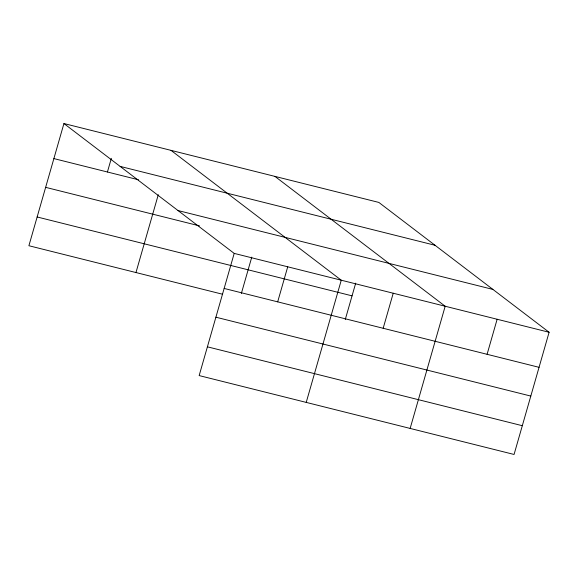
<?xml version="1.0" encoding="UTF-8"?>
<svg xmlns="http://www.w3.org/2000/svg" width="578" height="578" viewBox="0 0 578 578"><rect width="100%" height="100%" fill="white"/><g stroke="black" fill="none" stroke-linecap="round" stroke-linejoin="round"><path stroke-width="0.87" d="M63.934 123.54L234.198 253.395L199.157 375.577L514.066 454.46L549.1 332.271L378.843 202.423L63.934 123.54L28.9 245.729L222.566 294.238M107.421 171.998L111.344 158.321M135.967 272.549L158.285 194.714M241.344 293.501L251.77 257.123M277.678 301.853L287.728 266.805M306.224 402.396L341.266 280.214L171.001 150.359M345.261 319.533L355.694 283.155M383.171 328.275L393.221 293.227M410.149 428.428L445.183 306.246L274.926 176.391M487.088 354.307L497.138 319.258M120.123 166.392L435.024 245.274M53.884 158.589L138.503 179.787M178.01 210.544L492.911 289.419M45.64 187.344L199.475 225.875M234.198 253.395L549.1 332.271M37.144 216.974L352.053 295.849M224.148 288.444L539.05 367.319M215.897 317.199L530.806 396.075M207.408 346.822L522.31 425.704"/></g></svg>
